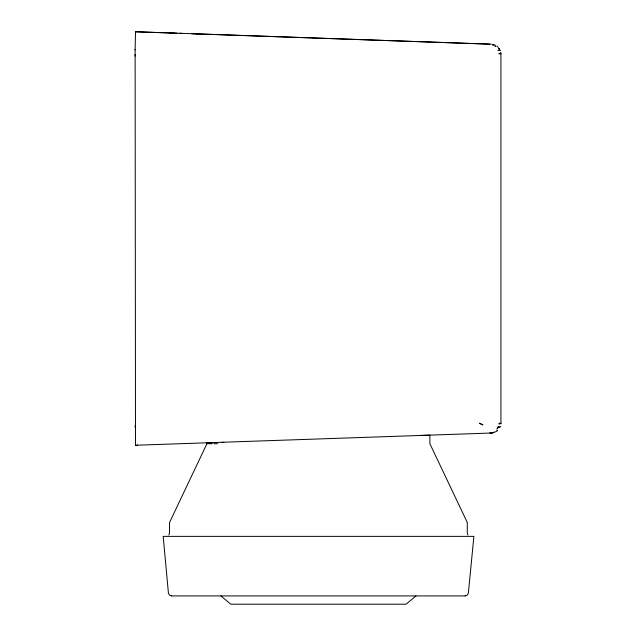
<?xml version="1.0" encoding="UTF-8"?>
<svg xmlns="http://www.w3.org/2000/svg" width="636" height="636" viewBox="0 0 636 636"><rect width="100%" height="100%" fill="white"/><g stroke="black" fill="none" stroke-linecap="round" stroke-linejoin="round"><path stroke-width="0.95" d="M135.078 56.071L135.086 54.489M135.118 49.839L135.508 31.951M135.126 49.401L135.5 444.874C135.126 445.844 137.702 445.828 137.336 444.874M500.842 423.544L500.778 424.045L500.85 423.099M135.5 32.309L135.524 31.8L137.312 31.8L491.342 44.17M499.18 423.934L499.236 423.099L499.173 424.053M499.141 53.257L499.236 54.084L499.22 53.639M497.845 427.75L498.481 426.502L497.559 428.139L498.171 427.114M206.931 443.729L169.558 522.474L169.502 533.063L168.874 535.011M415.992 595.932L406.062 604.2L230.82 604.2L220.907 595.932M495.969 431.653L491.334 433.021L135.508 445.248M499.491 49.433L500.119 50.681L499.204 49.044M498.171 50.061L498.441 50.618L498.234 50.037M492.908 432.83L492.256 432.941M491.652 432.734L489.744 433.021M490.69 432.941L493.894 432.591M465.099 595.932L467.325 595.073L468.35 593.229L473.892 536.371L163.174 536.371L168.429 593.229L169.454 595.073L171.68 595.932M215.699 442.6L206.891 442.926M222.115 442.402L223.856 442.346M418.48 435.525L429.833 435.135L429.888 443.729L467.277 522.474L467.277 533.063L467.905 535.011M170.003 32.992L171.036 33M170.607 32.992L170.933 32.992M173.334 33.104L174.018 33.104L173.405 33.088M194.091 33.811L193.702 33.795M197.065 33.923L197.852 33.939L197.239 33.915M492.328 44.592L495.444 45.212M206.986 443.729L208.441 443.729L207.193 442.91M209.149 443.729L212.098 443.729L209.999 442.807M214.078 443.729L217.822 443.729M171.386 595.916L465.393 595.916M489.672 44.162L191.778 33.724M135.524 31.8L176.999 33.215M179.567 33.303L182.453 33.406M171.521 33.024L170.281 32.977M196.611 33.899L197.12 33.923M493.226 44.448L493.894 44.592M492.876 44.814L493.457 45.045L492.574 44.695M496.875 46.086L498.139 47.191M135.118 427.352L135.102 425.436M500.922 54.084L500.922 423.099M500.103 426.502L499.689 427.376L500.103 426.502M497.018 428.871L497.416 428.6L497.018 428.871M497.368 430.644L496.732 431.001L497.368 430.644M479.536 423.274L482.803 424.872L479.536 423.274M495.69 46.476L495.094 46.182L495.69 46.476M499.045 48.582L498.545 48.145L499.045 48.582M500.842 53.829L500.771 52.82L500.842 53.829"/></g></svg>
